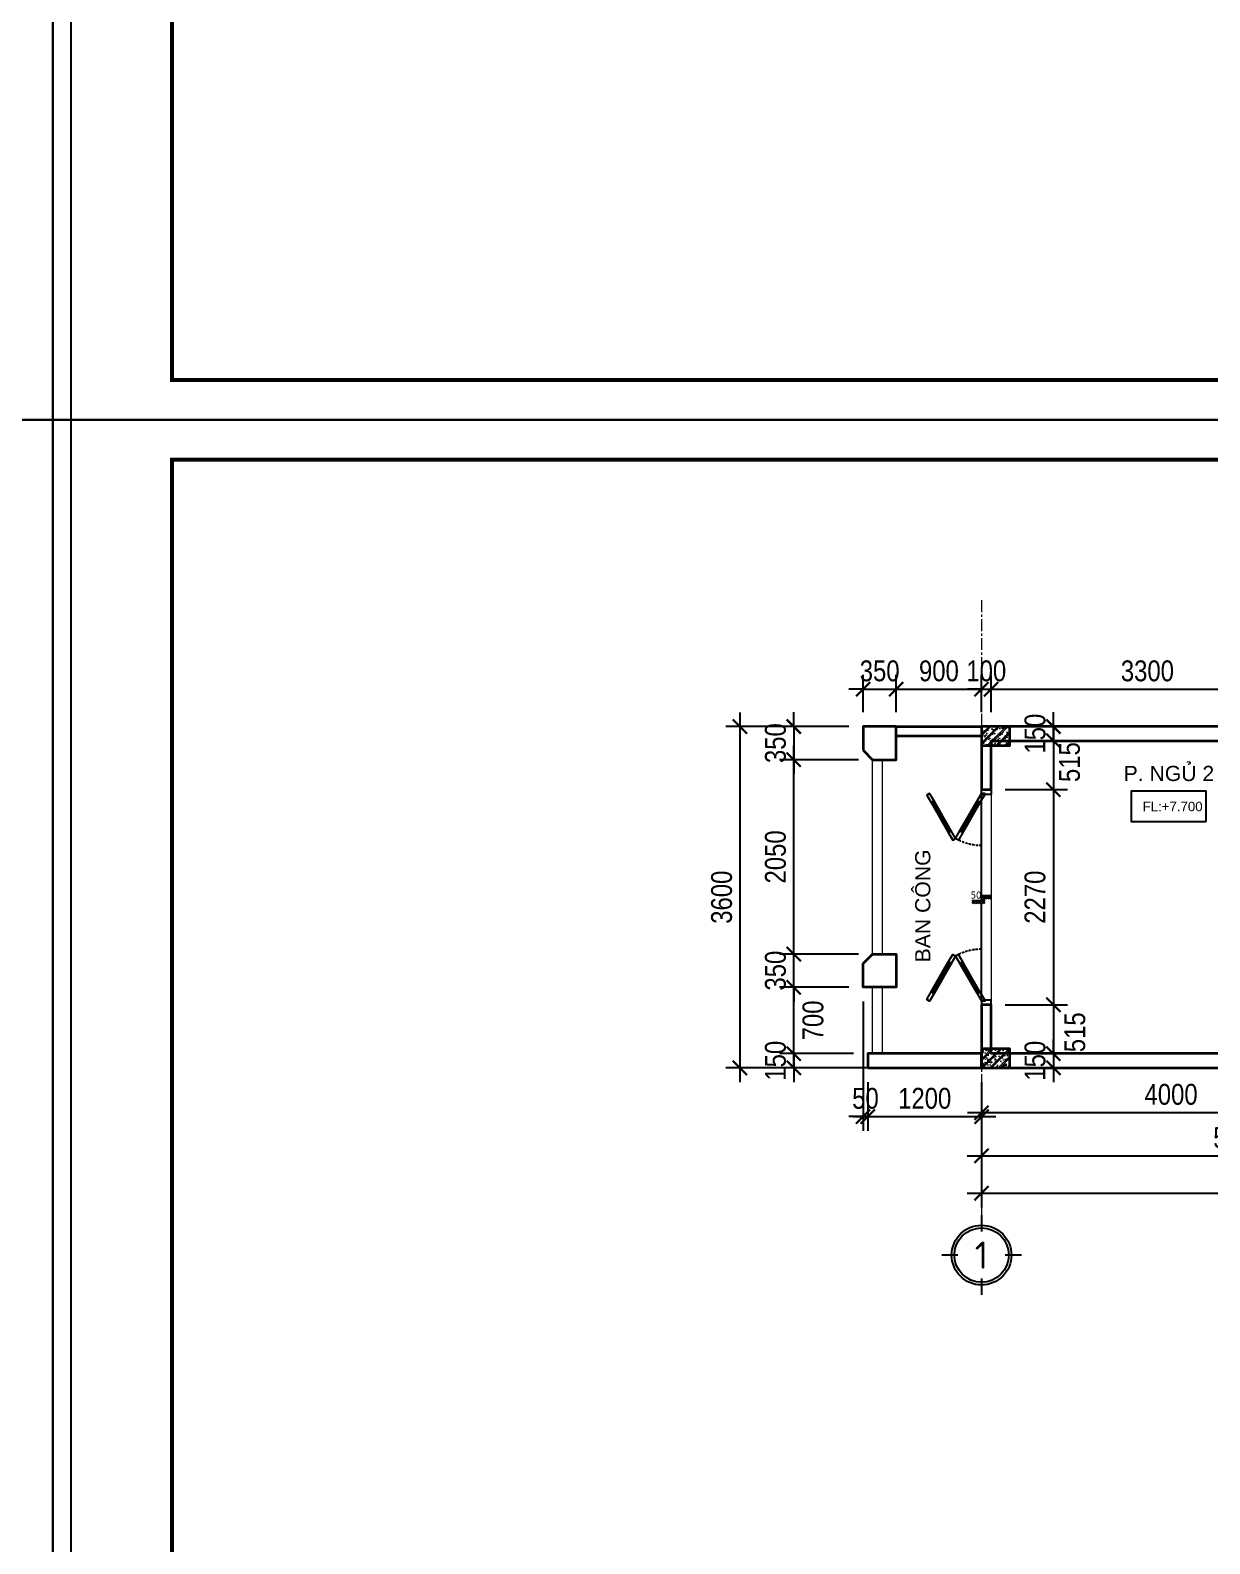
# Model space of a CAD drawing. Header units: inches. Extents: x 236662 to 497023, y -248575 to 81795.
# Drawn here: x 317424 to 329870, y -40259 to -24294 of the extents above; entities that cross this region are included whole.
import ezdxf
from ezdxf.enums import TextEntityAlignment as Align

# ---------------------------------------------------------------- set-up
doc = ezdxf.new("R2010")
doc.units = ezdxf.units.IN
doc.header["$LTSCALE"] = 10
doc.header["$MEASUREMENT"] = 0
doc.linetypes.add('CENTER', pattern=[2, 1.25, -0.25, 0.25, -0.25])
doc.linetypes.add('HIDDEN', pattern=[0.375, 0.25, -0.125])
for name, color, linetype in [('01. HP_TEXT', 9, 'Continuous'), ('04. HP_CUA', 153, 'Continuous'), ('07. HP_KY HIEU @ 1', 43, 'Continuous'), ('08. HP_DIM', 118, 'Continuous'), ('TEXT', 2, 'Continuous')]:
    doc.layers.add(name, color=color, linetype=linetype)
for name, color, linetype, lineweight in [('02. HP_BE TONG', 1, 'Continuous', 35), ('03. HP_TUONG', 2, 'Continuous', 35), ('05. HP_TRUC', 251, 'CENTER', 5), ('06. HP_THAY 1', 134, 'Continuous', 15), ('06. HP_THAY 2', 147, 'Continuous', 13), ('09_HP_HATCH', 8, 'Continuous', 5)]:
    doc.layers.add(name, color=color, linetype=linetype, lineweight=lineweight)
doc.layers.add('Tpl_Bound', color=1, linetype='Continuous', plot=False)
doc.styles.add('BAOANNOTE', font='arial.ttf', dxfattribs={"width": 0.8})
doc.styles.add('ISOCP50', font='isocpeur.ttf')
doc.styles.get("Standard").update_dxf_attribs({"font": 'arial.ttf'})
doc.styles.add('Tahoma', font='tahoma.ttf')
doc.styles.add('TEXT (none)', font='arial.ttf')
doc.styles.add('text2', font='VHELVCN.TTF')
doc.dimstyles.new('AL-100', dxfattribs={"dimtxt": 220, "dimasz": 150, "dimexe": 150, "dimexo": 150, "dimgap": 80, "dimtad": 1, "dimdec": 0, "dimzin": 9, "dimtxsty": 'text2', "dimblk": 'ARCHTICK', "dimcen": 1, "dimdle": 150, "dimclrd": 256, "dimclre": 256, "dimclrt": 7, "dimadec": 0, "dimazin": 0, "dimtfac": 1, "dimtdec": 0, "dimtix": 1, "dimtmove": 2, "dimatfit": 3, "dimldrblk": 'ARCHTICK', "dimfxl": 1, "dimtolj": 1, "dimtzin": 0, "dimlwd": -1, "dimlwe": -1, "dimarcsym": 0})

# ---------------------------------------------------------------- blocks, each defined once
blk = doc.blocks.new('KHUNG TEN A-3')
at = {"layer": '02. HP_BE TONG', "color": 1, "const_width": 0.5}
blk.add_lwpolyline([(15, 5), (415, 5), (415, 292), (15, 292)], close=True, dxfattribs=at)
at = {"layer": '06. HP_THAY 1'}
blk.add_lwpolyline([(0, 297), (420, 297), (420, 0), (0, 0)], close=True, dxfattribs=at)
at = {"layer": 'Defpoints'}
blk.add_lwpolyline([(0, 0), (420, 0), (420, 297), (0, 297)], close=True, dxfattribs=at)
blk = doc.blocks.new('_ArchTick')
at = {"color": 0, "linetype": 'ByBlock', "const_width": 0.15}
blk.add_lwpolyline([(-0.5, -0.5), (0.5, 0.5)], dxfattribs=at)
blk = doc.blocks.new('*D945')
at = {"layer": '08. HP_DIM', "transparency": 16777216}
for p, q in [((327462, -35389), (327462, -36712)), ((342462, -35389), (342462, -36712)), ((327312, -36562), (342612, -36562))]:
    blk.add_line(p, q, dxfattribs=at)
at = {"layer": 'Defpoints', "color": 0, "transparency": 16777216}
for p in [(327462, -35239), (342462, -35239), (342462, -36562)]:
    blk.add_point(p, dxfattribs=at)
at = {"layer": '08. HP_DIM', "transparency": 16777216, "xscale": 150, "yscale": 150, "zscale": 150, "rotation": 180}
blk.add_blockref('_ArchTick', (327462, -36562), dxfattribs=at)
at = {"layer": '08. HP_DIM', "transparency": 16777216, "xscale": 150, "yscale": 150, "zscale": 150}
blk.add_blockref('_ArchTick', (342462, -36562), dxfattribs=at)
at = {"layer": '08. HP_DIM', "color": 7, "transparency": 16777216, "insert": (334462, -36370), "char_height": 220, "attachment_point": 5, "style": 'text2'}
blk.add_mtext('\\A1;15000', dxfattribs=at)
blk = doc.blocks.new('grid test1')
at = {"ltscale": 20}
for p, q in [((0, 440), (0, 260)), ((-260, 0), (-440, 0)), ((440, 0), (260, 0)), ((0, -260), (0, -440))]:
    blk.add_line(p, q, dxfattribs=at)
at = {"color": 251, "ltscale": 20, "true_color": 0x636466}
for radius in [330, 300]:
    blk.add_circle((0, 0), radius, dxfattribs=at)
at = {"layer": '01. HP_TEXT', "color": 2, "ltscale": 20, "true_color": 0xf1eb1f, "style": 'ISOCP50'}
blk.add_attdef('GRID', text='', height=300, dxfattribs=at).set_placement((-37, 0), align=Align.MIDDLE_CENTER)
blk = doc.blocks.new('zcsadsdasd3')
at = {"layer": '05. HP_TRUC', "ltscale": 10}
for p, q in [((-15000, 4933), (-15000, -1554)), ((-15930, 3600), (1239, 3600)), ((-15930, 0), (1239, 0))]:
    blk.add_line(p, q, dxfattribs=at)
at = {"layer": '07. HP_KY HIEU @ 1', "ltscale": 20}
ref = blk.add_blockref('grid test1', (-15000, -1975), dxfattribs=dict(at, xscale=0.9555000001564621, yscale=0.9555000001564621, zscale=0.9555000001564621))
ref.add_attrib('GRID', '1', dxfattribs={"layer": 'TEXT', "ltscale": 20, "height": 287, "style": 'ISOCP50'}).set_placement((-15000, -1975), align=Align.MIDDLE_CENTER)
blk = doc.blocks.new('*D951')
at = {"layer": '08. HP_DIM', "transparency": 16777216}
for p, q in [((331462, -35239), (331462, -35863)), ((327462, -35389), (327462, -35863)), ((331612, -35713), (327312, -35713))]:
    blk.add_line(p, q, dxfattribs=at)
at = {"layer": 'Defpoints', "color": 0, "transparency": 16777216}
for p in [(331462, -35089), (327462, -35239), (327462, -35713)]:
    blk.add_point(p, dxfattribs=at)
at = {"layer": '08. HP_DIM', "transparency": 16777216, "xscale": 150, "yscale": 150, "zscale": 150, "rotation": 180}
blk.add_blockref('_ArchTick', (327462, -35713), dxfattribs=at)
at = {"layer": '08. HP_DIM', "transparency": 16777216, "xscale": 150, "yscale": 150, "zscale": 150}
blk.add_blockref('_ArchTick', (331462, -35713), dxfattribs=at)
at = {"layer": '08. HP_DIM', "color": 7, "transparency": 16777216, "insert": (329462, -35520), "char_height": 220, "attachment_point": 5, "style": 'text2'}
blk.add_mtext('\\A1;4000', dxfattribs=at)
blk = doc.blocks.new('*D907')
at = {"layer": '08. HP_DIM', "transparency": 16777216}
for p, q in [((326212, -34539), (326212, -35904)), ((326262, -35389), (326262, -35904)), ((326212, -35754), (326062, -35754)), ((326262, -35754), (326212, -35754)), ((326262, -35754), (326412, -35754))]:
    blk.add_line(p, q, dxfattribs=at)
at = {"layer": 'Defpoints', "color": 0, "transparency": 16777216}
for p in [(326212, -34389, 6), (326262, -35239, 6), (326212, -35754)]:
    blk.add_point(p, dxfattribs=at)
at = {"layer": '08. HP_DIM', "transparency": 16777216, "xscale": 150, "yscale": 150, "zscale": 150}
blk.add_blockref('_ArchTick', (326212, -35754), dxfattribs=at)
at = {"layer": '08. HP_DIM', "transparency": 16777216, "xscale": 150, "yscale": 150, "zscale": 150, "rotation": 180}
blk.add_blockref('_ArchTick', (326262, -35754), dxfattribs=at)
at = {"layer": '08. HP_DIM', "color": 7, "transparency": 16777216, "insert": (326237, -35562), "char_height": 220, "attachment_point": 5, "style": 'text2'}
blk.add_mtext('\\A1;50', dxfattribs=at)
blk = doc.blocks.new('*D908')
at = {"layer": '08. HP_DIM', "transparency": 16777216}
for p, q in [((326262, -35389), (326262, -35904)), ((327462, -35389), (327462, -35904)), ((326112, -35754), (327612, -35754))]:
    blk.add_line(p, q, dxfattribs=at)
at = {"layer": 'Defpoints', "color": 0, "transparency": 16777216}
for p in [(326262, -35239), (327462, -35239), (327462, -35754)]:
    blk.add_point(p, dxfattribs=at)
at = {"layer": '08. HP_DIM', "transparency": 16777216, "xscale": 150, "yscale": 150, "zscale": 150, "rotation": 180}
blk.add_blockref('_ArchTick', (326262, -35754), dxfattribs=at)
at = {"layer": '08. HP_DIM', "transparency": 16777216, "xscale": 150, "yscale": 150, "zscale": 150}
blk.add_blockref('_ArchTick', (327462, -35754), dxfattribs=at)
at = {"layer": '08. HP_DIM', "color": 7, "transparency": 16777216, "insert": (326862, -35562), "char_height": 220, "attachment_point": 5, "style": 'text2'}
blk.add_mtext('\\A1;1200', dxfattribs=at)
blk = doc.blocks.new('*D909')
at = {"layer": '08. HP_DIM', "transparency": 16777216}
for p, q in [((325480, -31639), (325480, -31489)), ((326062, -31639), (325330, -31639)), ((325480, -31639), (325480, -31989)), ((326162, -31989), (325330, -31989)), ((325480, -31989), (325480, -32139))]:
    blk.add_line(p, q, dxfattribs=at)
at = {"layer": 'Defpoints', "color": 0, "transparency": 16777216}
for p in [(326212, -31639, 6), (325480, -31989), (326312, -31989, 6)]:
    blk.add_point(p, dxfattribs=at)
at = {"layer": '08. HP_DIM', "transparency": 16777216, "xscale": 150, "yscale": 150, "zscale": 150}
for p, rotation in [((325480, -31639), 270), ((325480, -31989), 90)]:
    blk.add_blockref('_ArchTick', p, dxfattribs=dict(at, rotation=rotation))
at = {"layer": '08. HP_DIM', "color": 7, "transparency": 16777216, "insert": (325288, -31814), "char_height": 220, "attachment_point": 5, "rotation": 90, "style": 'text2'}
blk.add_mtext('\\A1;350', dxfattribs=at)
blk = doc.blocks.new('*D910')
at = {"layer": '08. HP_DIM', "transparency": 16777216}
for p, q in [((325480, -35089), (325480, -34939)), ((326112, -35089), (325330, -35089)), ((325480, -35089), (325480, -35239)), ((326062, -35239), (325330, -35239)), ((325480, -35239), (325480, -35389))]:
    blk.add_line(p, q, dxfattribs=at)
at = {"layer": 'Defpoints', "color": 0, "transparency": 16777216}
for p in [(326262, -35089, 6), (325480, -35239), (326212, -35239, 6)]:
    blk.add_point(p, dxfattribs=at)
at = {"layer": '08. HP_DIM', "transparency": 16777216, "xscale": 150, "yscale": 150, "zscale": 150}
for p, rotation in [((325480, -35089), 270), ((325480, -35239), 90)]:
    blk.add_blockref('_ArchTick', p, dxfattribs=dict(at, rotation=rotation))
at = {"layer": '08. HP_DIM', "color": 7, "transparency": 16777216, "insert": (325288, -35164), "char_height": 220, "attachment_point": 5, "rotation": 90, "style": 'text2'}
blk.add_mtext('\\A1;150', dxfattribs=at)
blk = doc.blocks.new('Level mark - Plan 2')
blk.add_lwpolyline([(12.53, 0.4), (12.53, 3.6), (4.64, 3.6), (4.64, 0.4)], close=True)
at = {"style": 'BAOANNOTE', "flags": 8}
blk.add_attdef('FL%%P0.000', text='', height=2, dxfattribs=at).set_placement((9, 2), align=Align.MIDDLE_CENTER)
blk = doc.blocks.new('*D1326')
at = {"layer": '08. HP_DIM', "transparency": 16777216}
for p, q in [((-15000, -3750), (-15000, -5073)), ((0, -3750), (0, -5073)), ((-15150, -4923), (150, -4923))]:
    blk.add_line(p, q, dxfattribs=at)
at = {"layer": 'Defpoints', "color": 0, "transparency": 16777216}
for p in [(-15000, -3600), (0, -3600), (0, -4923)]:
    blk.add_point(p, dxfattribs=at)
at = {"layer": '08. HP_DIM', "transparency": 16777216, "xscale": 150, "yscale": 150, "zscale": 150, "rotation": 180}
blk.add_blockref('_ArchTick', (-15000, -4923), dxfattribs=at)
at = {"layer": '08. HP_DIM', "transparency": 16777216, "xscale": 150, "yscale": 150, "zscale": 150}
blk.add_blockref('_ArchTick', (0, -4923), dxfattribs=at)
at = {"layer": '08. HP_DIM', "color": 7, "transparency": 16777216, "insert": (-8000, -4731), "char_height": 220, "attachment_point": 5, "style": 'text2'}
blk.add_mtext('\\A1;15000', dxfattribs=at)
blk = doc.blocks.new('COT')
at = {"layer": '09_HP_HATCH'}
h = blk.add_hatch(dxfattribs=at)
h.set_pattern_fill('CHAU-01', color=256, scale=15, pattern_type=2)
h.set_pattern_definition([(50, (-55276.965, -37444.2), (107.58903, -9.41282), [11.25, -123.75]), (355, (-55276.97, -37444.2), (-20.8127, 112.82882), [9, -99]), (100.4514, (-55268, -37444.99), (86.7764, 103.41593), [9.56103, -105.17132]), (46.1842, (-55276.97, -37414.2), (160.08616, -24.82785), [16.875, -185.625]), (96.6356, (-55263.62, -37416.27), (140.1994, 146.11768), [14.34154, -157.75695]), (351.1842, (-55276.97, -37414.2), (140.1993, 146.1178), [13.5, -148.5]), (21, (-55261.965, -37421.7), (89.53606, -60.39283), [11.25, -123.75]), (326, (-55261.97, -37421.7), (36.4973, 108.7725), [9, -99]), (71.4514, (-55254.5, -37426.73), (126.0334, 48.37957), [9.56103, -105.17132]), (37.5, (-55276.965, -37444.2), (1.823978, 49.934078), [0, -97.8, 0, -100.5, 0, -99.375]), (7.5, (-55276.965, -37444.2), (39.46043, 59.161757), [0, -57.3, 0, -95.55, 0, -37.875]), (327.5, (-55310.415, -37444.2), (80.073365, -3.38323), [0, -37.5, 0, -117, 0, -155.25]), (317.5, (-55325.415, -37444.2), (87.477925, 15.01575), [0, -48.75, 0, -77.7, 0, -110.25]), (45, (-55276.965, -37444.2), (-45.07806, 45.07806), []), (45, (-55276.965, -37425.827), (-45.07806, 45.07806), [])])
h.paths.add_polyline_path([(0, -200), (300, -200), (300, 0), (0, 0)])
at = {"layer": '02. HP_BE TONG'}
blk.add_lwpolyline([(0, -200), (300, -200), (300, 0), (0, 0)], close=True, dxfattribs=at)
blk = doc.blocks.new('ádasdwdczxzc')
at = {"layer": '03. HP_TUONG'}
for p in [(-15000, 3600), (-9750, 3600), (-5550, 3600), (-300, 3600), (-15000, 200), (-9750, 200), (-5550, 200), (-300, 200)]:
    blk.add_blockref('COT', p, dxfattribs=at)
blk = doc.blocks.new('*D1327')
at = {"layer": '08. HP_DIM', "transparency": 16777216}
for p, q in [((-15000, -3750), (-15000, -4679)), ((-9550, -3750), (-9550, -4679)), ((-15150, -4529), (-9400, -4529))]:
    blk.add_line(p, q, dxfattribs=at)
at = {"layer": 'Defpoints', "color": 0, "transparency": 16777216}
for p in [(-15000, -3600), (-9550, -3600), (-9550, -4529)]:
    blk.add_point(p, dxfattribs=at)
at = {"layer": '08. HP_DIM', "transparency": 16777216, "xscale": 150, "yscale": 150, "zscale": 150, "rotation": 180}
blk.add_blockref('_ArchTick', (-15000, -4529), dxfattribs=at)
at = {"layer": '08. HP_DIM', "transparency": 16777216, "xscale": 150, "yscale": 150, "zscale": 150}
blk.add_blockref('_ArchTick', (-9550, -4529), dxfattribs=at)
at = {"layer": '08. HP_DIM', "color": 7, "transparency": 16777216, "insert": (-12275, -4337), "char_height": 220, "attachment_point": 5, "style": 'text2'}
blk.add_mtext('\\A1;5450', dxfattribs=at)
blk = doc.blocks.new('Step Symbol - Metric')
h = blk.add_hatch()
h.set_pattern_fill('_USER', color=0, angle=45, style=0, pattern_type=0)
h.set_pattern_definition([(45, (0, 4), (-0.70711, 0.70711), [])])
h.paths.add_polyline_path([(8, 0), (8, -3), (-3, -3), (-3, 1), (-8, 1), (-8, 4), (0, 4), (0, 0)])
at = {"color": 0}
blk.add_lwpolyline([(8, 0), (0, 0), (0, 4), (-8, 4)], dxfattribs=at)
blk.add_attdef('Step', (2, 2), '', height=3, dxfattribs=at)
blk = doc.blocks.new('*D1325')
at = {"layer": '08. HP_DIM', "transparency": 16777216}
for p, q in [((-17549, 150), (-17549, -3750)), ((-16400, 0), (-17699, 0)), ((-16400, -3600), (-17699, -3600))]:
    blk.add_line(p, q, dxfattribs=at)
at = {"layer": 'Defpoints', "color": 0, "transparency": 16777216}
for p in [(-16250, 0, 6), (-17549, -3600), (-16250, -3600, 6)]:
    blk.add_point(p, dxfattribs=at)
at = {"layer": '08. HP_DIM', "transparency": 16777216, "xscale": 150, "yscale": 150, "zscale": 150}
for p, rotation in [((-17549, 0), 90), ((-17549, -3600), 270)]:
    blk.add_blockref('_ArchTick', p, dxfattribs=dict(at, rotation=rotation))
at = {"layer": '08. HP_DIM', "color": 7, "transparency": 16777216, "insert": (-17742, -1800), "char_height": 220, "attachment_point": 5, "rotation": 90, "style": 'text2'}
blk.add_mtext('\\A1;3600', dxfattribs=at)
blk = doc.blocks.new('*U1324')
at = {"ltscale": 100}
for p, q in [((428, 424), (127, 598)), ((144, 628), (445, 454)), ((2126, 628), (1825, 454)), ((1842, 424), (2143, 598)), ((428, 324), (127, 150)), ((1842, 324), (2143, 150)), ((144, 120), (445, 293)), ((2126, 120), (1825, 293))]:
    blk.add_line(p, q, dxfattribs=at)
at = {"color": 8, "ltscale": 100}
blk.add_line((40, 100), (2230, 100), dxfattribs=at)
at = {"ltscale": 100}
for points in [[(138, 617), (129, 622), (124, 613), (133, 608), (127, 598), (40, 648), (57, 678), (144, 628)], [(2132, 617), (2141, 622), (2146, 613), (2137, 608), (2143, 598), (2230, 648), (2212, 678), (2126, 628)], [(514, 374), (428, 424), (434, 435), (442, 430), (447, 438), (439, 443), (445, 454), (532, 404)], [(514, 374), (428, 324), (434, 313), (442, 318), (447, 309), (439, 304), (445, 293), (532, 343)], [(1756, 374), (1842, 424), (1836, 435), (1828, 430), (1823, 438), (1831, 443), (1825, 454), (1738, 404)], [(1756, 374), (1842, 324), (1836, 313), (1828, 318), (1823, 309), (1831, 304), (1825, 293), (1738, 343)], [(50, 65), (40, 65), (40, 100), (0, 100), (0, 0), (50, 0)], [(138, 131), (129, 126), (124, 134), (133, 139), (127, 150), (40, 100), (57, 70), (144, 120)], [(2132, 131), (2141, 126), (2146, 134), (2137, 139), (2143, 150), (2230, 100), (2212, 70), (2126, 120)], [(2220, 65), (2230, 65), (2230, 100), (2270, 100), (2270, 0), (2220, 0)]]:
    blk.add_lwpolyline(points, close=True, dxfattribs=at)
at = {"color": 8, "ltscale": 100}
for points in [[(447, 438), (442, 430), (124, 613), (129, 622)], [(1823, 438), (1828, 430), (2146, 613), (2141, 622)], [(447, 309), (442, 318), (124, 134), (129, 126)], [(1823, 309), (1828, 318), (2146, 134), (2141, 126)]]:
    blk.add_lwpolyline(points, close=True, dxfattribs=at)
at = {"color": 8, "linetype": 'HIDDEN', "ltscale": 10}
for centre, start, end in [((40, 100), 0, 30), ((2230, 100), 150, 180)]:
    blk.add_arc(centre, 547, start, end, dxfattribs=at)
blk.add_arc((542, 390), 580, 210, 213.4596)
blk = doc.blocks.new('CUA TANG 3')
at = {"layer": '04. HP_CUA', "rotation": 90}
blk.add_blockref('*U1324', (100, -2935), dxfattribs=at)
blk = doc.blocks.new('*D1023')
at = {"layer": '08. HP_DIM', "transparency": 16777216}
for p, q in [((325480, -35239), (325480, -34239)), ((326062, -34389), (325330, -34389)), ((326112, -35089), (325330, -35089))]:
    blk.add_line(p, q, dxfattribs=at)
at = {"layer": 'Defpoints', "color": 0, "transparency": 16777216}
for p in [(325480, -34389), (326212, -34389, -319), (326262, -35089, -319)]:
    blk.add_point(p, dxfattribs=at)
at = {"layer": '08. HP_DIM', "transparency": 16777216, "xscale": 150, "yscale": 150, "zscale": 150}
for p, rotation in [((325480, -34389), 90), ((325480, -35089), 270)]:
    blk.add_blockref('_ArchTick', p, dxfattribs=dict(at, rotation=rotation))
at = {"layer": '08. HP_DIM', "color": 7, "transparency": 16777216, "insert": (325684, -34739), "char_height": 220, "attachment_point": 5, "rotation": 90, "style": 'text2'}
blk.add_mtext('\\A1;700', dxfattribs=at)
blk = doc.blocks.new('*D1024')
at = {"layer": '08. HP_DIM', "transparency": 16777216}
for p, q in [((325480, -34039), (325480, -33889)), ((326162, -34039), (325330, -34039)), ((325480, -34389), (325480, -34039)), ((326062, -34389), (325330, -34389)), ((325480, -34389), (325480, -34539))]:
    blk.add_line(p, q, dxfattribs=at)
at = {"layer": 'Defpoints', "color": 0, "transparency": 16777216}
for p in [(325480, -34039), (326312, -34039, -319), (326212, -34389, -319)]:
    blk.add_point(p, dxfattribs=at)
at = {"layer": '08. HP_DIM', "transparency": 16777216, "xscale": 150, "yscale": 150, "zscale": 150}
for p, rotation in [((325480, -34039), 270), ((325480, -34389), 90)]:
    blk.add_blockref('_ArchTick', p, dxfattribs=dict(at, rotation=rotation))
at = {"layer": '08. HP_DIM', "color": 7, "transparency": 16777216, "insert": (325288, -34214), "char_height": 220, "attachment_point": 5, "rotation": 90, "style": 'text2'}
blk.add_mtext('\\A1;350', dxfattribs=at)
blk = doc.blocks.new('*D1025')
at = {"layer": '08. HP_DIM', "transparency": 16777216}
for p, q in [((325480, -34189), (325480, -31839)), ((326162, -31989), (325330, -31989)), ((326162, -34039), (325330, -34039))]:
    blk.add_line(p, q, dxfattribs=at)
at = {"layer": 'Defpoints', "color": 0, "transparency": 16777216}
for p in [(325480, -31989), (326312, -31989, -319), (326312, -34039, -319)]:
    blk.add_point(p, dxfattribs=at)
at = {"layer": '08. HP_DIM', "transparency": 16777216, "xscale": 150, "yscale": 150, "zscale": 150}
for p, rotation in [((325480, -31989), 90), ((325480, -34039), 270)]:
    blk.add_blockref('_ArchTick', p, dxfattribs=dict(at, rotation=rotation))
at = {"layer": '08. HP_DIM', "color": 7, "transparency": 16777216, "insert": (325288, -33014), "char_height": 220, "attachment_point": 5, "rotation": 90, "style": 'text2'}
blk.add_mtext('\\A1;2050', dxfattribs=at)
blk = doc.blocks.new('*D1026')
at = {"layer": '08. HP_DIM', "transparency": 16777216}
for p, q in [((328220, -31639), (328220, -31489)), ((327912, -31639), (328370, -31639)), ((328220, -31639), (328220, -31789)), ((327912, -31789), (328370, -31789)), ((328220, -31789), (328220, -31939))]:
    blk.add_line(p, q, dxfattribs=at)
at = {"layer": 'Defpoints', "color": 0, "transparency": 16777216}
for p in [(327762, -31639, -319), (327762, -31789, -319), (328220, -31789)]:
    blk.add_point(p, dxfattribs=at)
at = {"layer": '08. HP_DIM', "transparency": 16777216, "xscale": 150, "yscale": 150, "zscale": 150}
for p, rotation in [((328220, -31639), 270), ((328220, -31789), 90)]:
    blk.add_blockref('_ArchTick', p, dxfattribs=dict(at, rotation=rotation))
at = {"layer": '08. HP_DIM', "color": 7, "transparency": 16777216, "insert": (328027, -31714), "char_height": 220, "attachment_point": 5, "rotation": 90, "style": 'text2'}
blk.add_mtext('\\A1;150', dxfattribs=at)
blk = doc.blocks.new('*D1027')
at = {"layer": '08. HP_DIM', "transparency": 16777216}
for p, q in [((328220, -31789), (328220, -31639)), ((327912, -31789), (328370, -31789)), ((328220, -31789), (328220, -32304)), ((327712, -32304), (328370, -32304)), ((328220, -32304), (328220, -32454))]:
    blk.add_line(p, q, dxfattribs=at)
at = {"layer": 'Defpoints', "color": 0, "transparency": 16777216}
for p in [(327762, -31789, -319), (327562, -32304, -319), (328220, -32304)]:
    blk.add_point(p, dxfattribs=at)
at = {"layer": '08. HP_DIM', "transparency": 16777216, "xscale": 150, "yscale": 150, "zscale": 150}
for p, rotation in [((328220, -31789), 270), ((328220, -32304), 90)]:
    blk.add_blockref('_ArchTick', p, dxfattribs=dict(at, rotation=rotation))
at = {"layer": '08. HP_DIM', "color": 7, "transparency": 16777216, "insert": (328391, -32014), "char_height": 220, "attachment_point": 5, "rotation": 90, "style": 'text2'}
blk.add_mtext('\\A1;515', dxfattribs=at)
blk = doc.blocks.new('*D1028')
at = {"layer": '08. HP_DIM', "transparency": 16777216}
for p, q in [((328220, -32154), (328220, -34724)), ((327712, -32304), (328370, -32304)), ((327712, -34574), (328370, -34574))]:
    blk.add_line(p, q, dxfattribs=at)
at = {"layer": 'Defpoints', "color": 0, "transparency": 16777216}
for p in [(327562, -32304, -319), (327562, -34574, -319), (328220, -34574)]:
    blk.add_point(p, dxfattribs=at)
at = {"layer": '08. HP_DIM', "transparency": 16777216, "xscale": 150, "yscale": 150, "zscale": 150}
for p, rotation in [((328220, -32304), 90), ((328220, -34574), 270)]:
    blk.add_blockref('_ArchTick', p, dxfattribs=dict(at, rotation=rotation))
at = {"layer": '08. HP_DIM', "color": 7, "transparency": 16777216, "insert": (328027, -33439), "char_height": 220, "attachment_point": 5, "rotation": 90, "style": 'text2'}
blk.add_mtext('\\A1;2270', dxfattribs=at)
blk = doc.blocks.new('*D1029')
at = {"layer": '08. HP_DIM', "transparency": 16777216}
for p, q in [((328220, -34424), (328220, -35239)), ((327712, -34574), (328370, -34574)), ((327912, -35089), (328370, -35089))]:
    blk.add_line(p, q, dxfattribs=at)
at = {"layer": 'Defpoints', "color": 0, "transparency": 16777216}
for p in [(327562, -34574, -319), (327762, -35089, -319), (328220, -35089)]:
    blk.add_point(p, dxfattribs=at)
at = {"layer": '08. HP_DIM', "transparency": 16777216, "xscale": 150, "yscale": 150, "zscale": 150}
for p, rotation in [((328220, -34574), 90), ((328220, -35089), 270)]:
    blk.add_blockref('_ArchTick', p, dxfattribs=dict(at, rotation=rotation))
at = {"layer": '08. HP_DIM', "color": 7, "transparency": 16777216, "insert": (328447, -34864), "char_height": 220, "attachment_point": 5, "rotation": 90, "style": 'text2'}
blk.add_mtext('\\A1;515', dxfattribs=at)
blk = doc.blocks.new('*D1030')
at = {"layer": '08. HP_DIM', "transparency": 16777216}
for p, q in [((328220, -35089), (328220, -34939)), ((327912, -35089), (328370, -35089)), ((328220, -35089), (328220, -35239)), ((327912, -35239), (328370, -35239)), ((328220, -35239), (328220, -35389))]:
    blk.add_line(p, q, dxfattribs=at)
at = {"layer": 'Defpoints', "color": 0, "transparency": 16777216}
for p in [(327762, -35089, -319), (327762, -35239, -319), (328220, -35239)]:
    blk.add_point(p, dxfattribs=at)
at = {"layer": '08. HP_DIM', "transparency": 16777216, "xscale": 150, "yscale": 150, "zscale": 150}
for p, rotation in [((328220, -35089), 270), ((328220, -35239), 90)]:
    blk.add_blockref('_ArchTick', p, dxfattribs=dict(at, rotation=rotation))
at = {"layer": '08. HP_DIM', "color": 7, "transparency": 16777216, "insert": (328027, -35164), "char_height": 220, "attachment_point": 5, "rotation": 90, "style": 'text2'}
blk.add_mtext('\\A1;150', dxfattribs=at)
blk = doc.blocks.new('*D1065')
at = {"layer": '08. HP_DIM', "transparency": 16777216}
for p, q in [((326212, -31489), (326212, -31095)), ((326562, -31489), (326562, -31095)), ((326212, -31245), (326062, -31245)), ((326212, -31245), (326562, -31245)), ((326562, -31245), (326712, -31245))]:
    blk.add_line(p, q, dxfattribs=at)
at = {"layer": 'Defpoints', "color": 0, "transparency": 16777216}
for p in [(326562, -31245), (326212, -31639, -319), (326562, -31639, -319)]:
    blk.add_point(p, dxfattribs=at)
at = {"layer": '08. HP_DIM', "transparency": 16777216, "xscale": 150, "yscale": 150, "zscale": 150}
blk.add_blockref('_ArchTick', (326212, -31245), dxfattribs=at)
at = {"layer": '08. HP_DIM', "transparency": 16777216, "xscale": 150, "yscale": 150, "zscale": 150, "rotation": 180}
blk.add_blockref('_ArchTick', (326562, -31245), dxfattribs=at)
at = {"layer": '08. HP_DIM', "color": 7, "transparency": 16777216, "insert": (326387, -31053), "char_height": 220, "attachment_point": 5, "style": 'text2'}
blk.add_mtext('\\A1;350', dxfattribs=at)
blk = doc.blocks.new('*D1066')
at = {"layer": '08. HP_DIM', "transparency": 16777216}
for p, q in [((326562, -31489), (326562, -31095)), ((327462, -31489), (327462, -31095)), ((326412, -31245), (327612, -31245))]:
    blk.add_line(p, q, dxfattribs=at)
at = {"layer": 'Defpoints', "color": 0, "transparency": 16777216}
for p in [(327462, -31245), (326562, -31639, -319), (327462, -31639, -319)]:
    blk.add_point(p, dxfattribs=at)
at = {"layer": '08. HP_DIM', "transparency": 16777216, "xscale": 150, "yscale": 150, "zscale": 150, "rotation": 180}
blk.add_blockref('_ArchTick', (326562, -31245), dxfattribs=at)
at = {"layer": '08. HP_DIM', "transparency": 16777216, "xscale": 150, "yscale": 150, "zscale": 150}
blk.add_blockref('_ArchTick', (327462, -31245), dxfattribs=at)
at = {"layer": '08. HP_DIM', "color": 7, "transparency": 16777216, "insert": (327012, -31053), "char_height": 220, "attachment_point": 5, "style": 'text2'}
blk.add_mtext('\\A1;900', dxfattribs=at)
blk = doc.blocks.new('*D1067')
at = {"layer": '08. HP_DIM', "transparency": 16777216}
for p, q in [((327462, -31489), (327462, -31095)), ((327562, -31489), (327562, -31095)), ((327462, -31245), (327312, -31245)), ((327462, -31245), (327562, -31245)), ((327562, -31245), (327712, -31245))]:
    blk.add_line(p, q, dxfattribs=at)
at = {"layer": 'Defpoints', "color": 0, "transparency": 16777216}
for p in [(327562, -31245), (327462, -31639, -319), (327562, -31639, -319)]:
    blk.add_point(p, dxfattribs=at)
at = {"layer": '08. HP_DIM', "transparency": 16777216, "xscale": 150, "yscale": 150, "zscale": 150}
blk.add_blockref('_ArchTick', (327462, -31245), dxfattribs=at)
at = {"layer": '08. HP_DIM', "transparency": 16777216, "xscale": 150, "yscale": 150, "zscale": 150, "rotation": 180}
blk.add_blockref('_ArchTick', (327562, -31245), dxfattribs=at)
at = {"layer": '08. HP_DIM', "color": 7, "transparency": 16777216, "insert": (327512, -31053), "char_height": 220, "attachment_point": 5, "style": 'text2'}
blk.add_mtext('\\A1;100', dxfattribs=at)
blk = doc.blocks.new('*D1068')
at = {"layer": '08. HP_DIM', "transparency": 16777216}
for p, q in [((327562, -31489), (327562, -31095)), ((330862, -31489), (330862, -31095)), ((327412, -31245), (331012, -31245))]:
    blk.add_line(p, q, dxfattribs=at)
at = {"layer": 'Defpoints', "color": 0, "transparency": 16777216}
for p in [(330862, -31245), (327562, -31639, -319), (330862, -31639, -319)]:
    blk.add_point(p, dxfattribs=at)
at = {"layer": '08. HP_DIM', "transparency": 16777216, "xscale": 150, "yscale": 150, "zscale": 150, "rotation": 180}
blk.add_blockref('_ArchTick', (327562, -31245), dxfattribs=at)
at = {"layer": '08. HP_DIM', "transparency": 16777216, "xscale": 150, "yscale": 150, "zscale": 150}
blk.add_blockref('_ArchTick', (330862, -31245), dxfattribs=at)
at = {"layer": '08. HP_DIM', "color": 7, "transparency": 16777216, "insert": (329212, -31053), "char_height": 220, "attachment_point": 5, "style": 'text2'}
blk.add_mtext('\\A1;3300', dxfattribs=at)
blk = doc.blocks.new('mb tang 3')
at = {"layer": '03. HP_TUONG'}
for points in [[(-16250, -250), (-16150, -350), (-15900, -350), (-15900, 0), (-16250, 0), (-16250, -250)], [(-15900, 0), (-15000, 0), (-15000, -100), (-15900, -100)], [(-15000, -2935), (-15000, -3600), (0, -3600), (0, 0), (-15000, 0), (-15000, -665), (-14900, -665), (-14900, -150), (-150, -150), (-150, -3450), (-14900, -3450), (-14900, -2935)], [(-16250, -2500), (-16150, -2400), (-15900, -2400), (-15900, -2750), (-16250, -2750), (-16250, -2500)], [(-16200, -3600), (-15000, -3600), (-15000, -3450), (-16200, -3450)]]:
    blk.add_lwpolyline(points, close=True, dxfattribs=at)
at = {"layer": '06. HP_THAY 1'}
for points in [[(-16150, -350), (-16050, -350), (-16050, -2400), (-16150, -2400)], [(-16150, -2750), (-16050, -2750), (-16050, -3450), (-16150, -3450)]]:
    blk.add_lwpolyline(points, close=True, dxfattribs=at)
at = {"layer": '06. HP_THAY 2'}
blk.add_lwpolyline([(-15000, -665), (-14900, -665), (-14900, -2935), (-15000, -2935)], close=True, dxfattribs=at)
ref = blk.add_blockref('Level mark - Plan 2', (-13883.8, -1043.1), dxfattribs=dict(xscale=100, yscale=100, zscale=100))
ref.add_attrib('FL%%P0.000', 'FL:+7.700', dxfattribs={"height": 100, "style": 'BAOANNOTE'}).set_placement((-12983.8, -843.1), align=Align.MIDDLE_CENTER)
at = {"layer": '07. HP_KY HIEU @ 1'}
ref = blk.add_blockref('Step Symbol - Metric', (-15000, -1833), dxfattribs=dict(at, xscale=-12.5, yscale=12.5, zscale=12.5))
ref.add_attrib('Step', '50', (-15114.3, -1814.6), dxfattribs={"layer": '0', "color": 7, "height": 75, "style": 'Tahoma'})
at = {"layer": '08. HP_DIM'}
blk.add_blockref('ádasdwdczxzc', (0, -3600), dxfattribs=at)
at = {"layer": '01. HP_TEXT', "style": 'TEXT (none)'}
blk.add_text('P. NGỦ 2 ', height=159.88, dxfattribs=at).set_placement((-13500.9, -574.3))
blk.add_text('BAN CÔNG', height=159.88, rotation=90, dxfattribs=at).set_placement((-15540.5, -2487.3))
at = {"layer": '08. HP_DIM'}
dim = blk.add_linear_dim(base=(-17549.4, -3600, -6.3), p1=(-16250, 0), p2=(-16250, -3600), angle=90, dimstyle='AL-100', dxfattribs=at)
dim.commit()
dim.dimension.update_dxf_attribs({"geometry": '*D1325', "text_midpoint": (-17741.7, -1800, -6.3)})
dim = blk.add_linear_dim(base=(0, -4922.9), p1=(-15000, -3600), p2=(0, -3600), dimstyle='AL-100', dxfattribs=at)
dim.commit()
dim.dimension.update_dxf_attribs({"geometry": '*D1326', "text_midpoint": (-8000, -4730.6), "dimtype": 128})
dim = blk.add_linear_dim(base=(-9550, -4529), p1=(-15000, -3600), p2=(-9550, -3600), dimstyle='AL-100', dxfattribs=at)
dim.commit()
dim.dimension.update_dxf_attribs({"geometry": '*D1327', "text_midpoint": (-12275, -4336.7)})

msp = doc.modelspace()

# ---------------------------------------------------------------- linework, layer by layer
at = {"layer": '08. HP_DIM'}
msp.add_line((328409.9, -35239.2), (324778.3, -35239.2), dxfattribs=at)
at = {"layer": 'Tpl_Bound', "color": 1}
for points in [[(282444.6, -28403.8), (282444.6, -3500.1), (317854, -3500.1), (317854, -28403.8)], [(317662, -28403.8), (317662, -3500.1), (353071.4, -3500.1), (353071.4, -28403.8)], [(282444.6, -53307.6), (282444.6, -28403.8), (317854, -28403.8), (317854, -53307.6)], [(317662, -53307.6), (317662, -28403.8), (353071.4, -28403.8), (353071.4, -53307.6)]]:
    msp.add_lwpolyline(points, close=True, dxfattribs=at)

# ---------------------------------------------------------------- block references
at = {"color": 1, "xscale": 83.85096877510341, "yscale": 83.85096877510341, "zscale": 83.85096877510341}
for p in [(282444.6, -28403.8, 10.3), (317662, -28403.8, 10.3), (282444.6, -53307.6, 20.6), (317662, -53307.6, 20.6)]:
    msp.add_blockref('KHUNG TEN A-3', p, dxfattribs=at)
msp.add_blockref('mb tang 3', (342461.9, -31639.2))
at = {"layer": '08. HP_DIM'}
for name, p in [('zcsadsdasd3', (342461.9, -35239.2)), ('CUA TANG 3', (327461.9, -31639.2))]:
    msp.add_blockref(name, p, dxfattribs=at)

# ---------------------------------------------------------------- dimensions: what is measured, and where the dimension line sits
for base, p1, p2, picture, middle in [((326561.9, -31245.4, 318.6), (326211.9, -31639.2), (326561.9, -31639.2), '*D1065', (326386.9, -31053, 318.6)), ((327461.9, -31245.4, 318.6), (326561.9, -31639.2), (327461.9, -31639.2), '*D1066', (327011.9, -31053, 318.6)), ((327561.9, -31245.4, 318.6), (327461.9, -31639.2), (327561.9, -31639.2), '*D1067', (327511.9, -31053, 318.6)), ((330861.9, -31245.4, 318.6), (327561.9, -31639.2), (330861.9, -31639.2), '*D1068', (329211.9, -31053, 318.6)), ((326211.9, -35754.4, -6.3), (326261.9, -35239.2), (326211.9, -34389.2), '*D907', (326236.9, -35562, -6.3)), ((327461.9, -35712.7), (331461.9, -35089.2), (327461.9, -35239.2), '*D951', (329461.9, -35520.4)), ((327461.9, -35754.4), (326261.9, -35239.2), (327461.9, -35239.2), '*D908', (326861.9, -35562))]:
    dim = msp.add_linear_dim(base=base, p1=p1, p2=p2, dimstyle='AL-100', dxfattribs=at)
    dim.commit()
    dim.dimension.update_dxf_attribs({"geometry": picture, "text_midpoint": middle})
for base, p1, p2, picture, middle in [((325480.4, -31989.2, -6.3), (326211.9, -31639.2), (326311.9, -31989.2), '*D909', (325288.1, -31814.2, -6.3)), ((328219.8, -31789.2, 318.6), (327761.9, -31639.2), (327761.9, -31789.2), '*D1026', (328027.4, -31714.2, 318.6)), ((325480.4, -31989.2, 318.6), (326311.9, -34039.2), (326311.9, -31989.2), '*D1025', (325288.1, -33014.2, 318.6)), ((328219.8, -34574.2, 318.6), (327561.9, -32304.2), (327561.9, -34574.2), '*D1028', (328027.4, -33439.2, 318.6)), ((325480.4, -34039.2, 318.6), (326211.9, -34389.2), (326311.9, -34039.2), '*D1024', (325288.1, -34214.2, 318.6)), ((325480.4, -35239.2, -6.3), (326261.9, -35089.2), (326211.9, -35239.2), '*D910', (325288.1, -35164.2, -6.3)), ((328219.8, -35239.2, 318.6), (327761.9, -35089.2), (327761.9, -35239.2), '*D1030', (328027.4, -35164.2, 318.6))]:
    dim = msp.add_linear_dim(base=base, p1=p1, p2=p2, angle=90, dimstyle='AL-100', dxfattribs=at)
    dim.commit()
    dim.dimension.update_dxf_attribs({"geometry": picture, "text_midpoint": middle})
for base, p1, p2, picture, middle in [((328219.8, -32304.2, 318.6), (327761.9, -31789.2), (327561.9, -32304.2), '*D1027', (328390.9, -32014.2, 318.6)), ((325480.4, -34389.2, 318.6), (326261.9, -35089.2), (326211.9, -34389.2), '*D1023', (325683.7, -34739.2, 318.6)), ((328219.8, -35089.2, 318.6), (327561.9, -34574.2), (327761.9, -35089.2), '*D1029', (328446.8, -34864.2, 318.6))]:
    dim = msp.add_linear_dim(base=base, p1=p1, p2=p2, angle=90, dimstyle='AL-100', dxfattribs=at)
    dim.commit()
    dim.dimension.update_dxf_attribs({"geometry": picture, "text_midpoint": middle, "dimtype": 160})
dim = msp.add_linear_dim(base=(342461.9, -36562.1), p1=(327461.9, -35239.2), p2=(342461.9, -35239.2), dimstyle='AL-100', dxfattribs=at)
dim.commit()
dim.dimension.update_dxf_attribs({"geometry": '*D945', "text_midpoint": (334461.9, -36369.8), "dimtype": 160})

doc.saveas('drawing.dxf')
